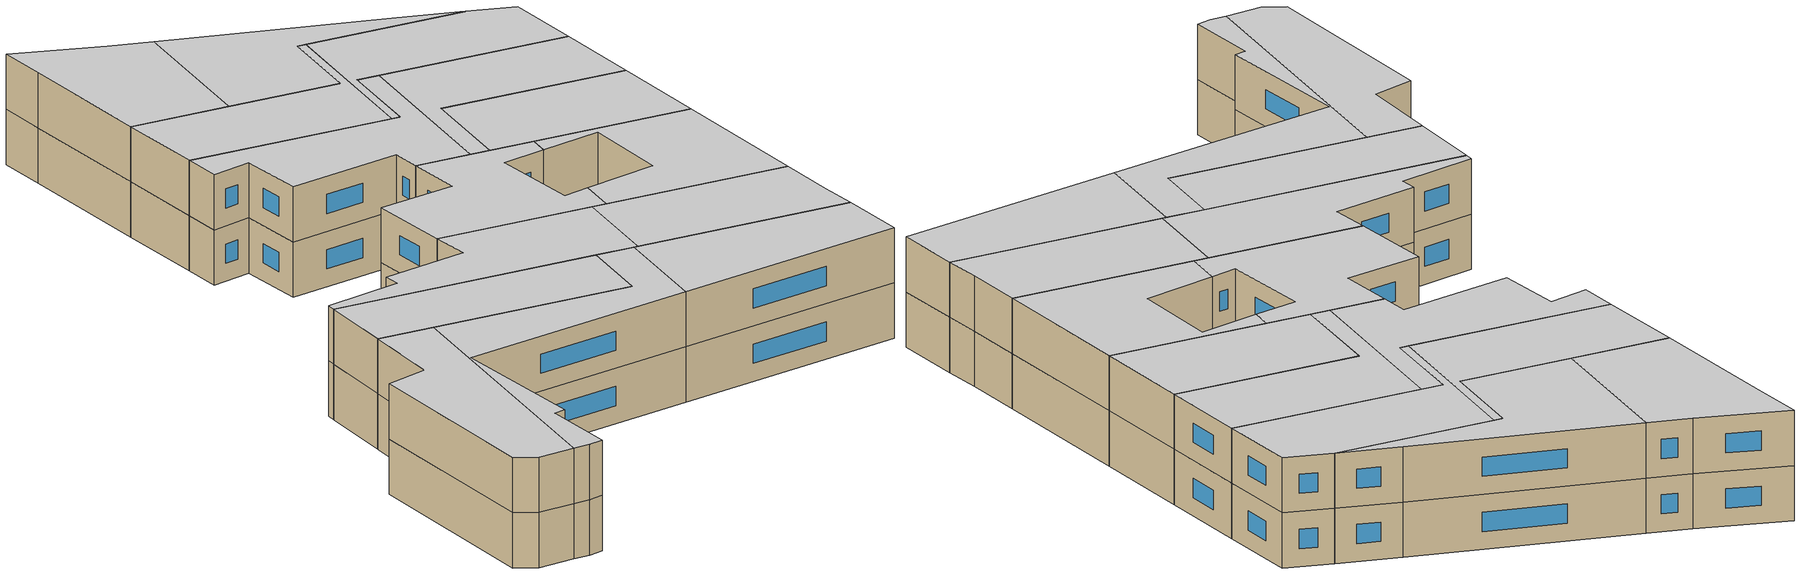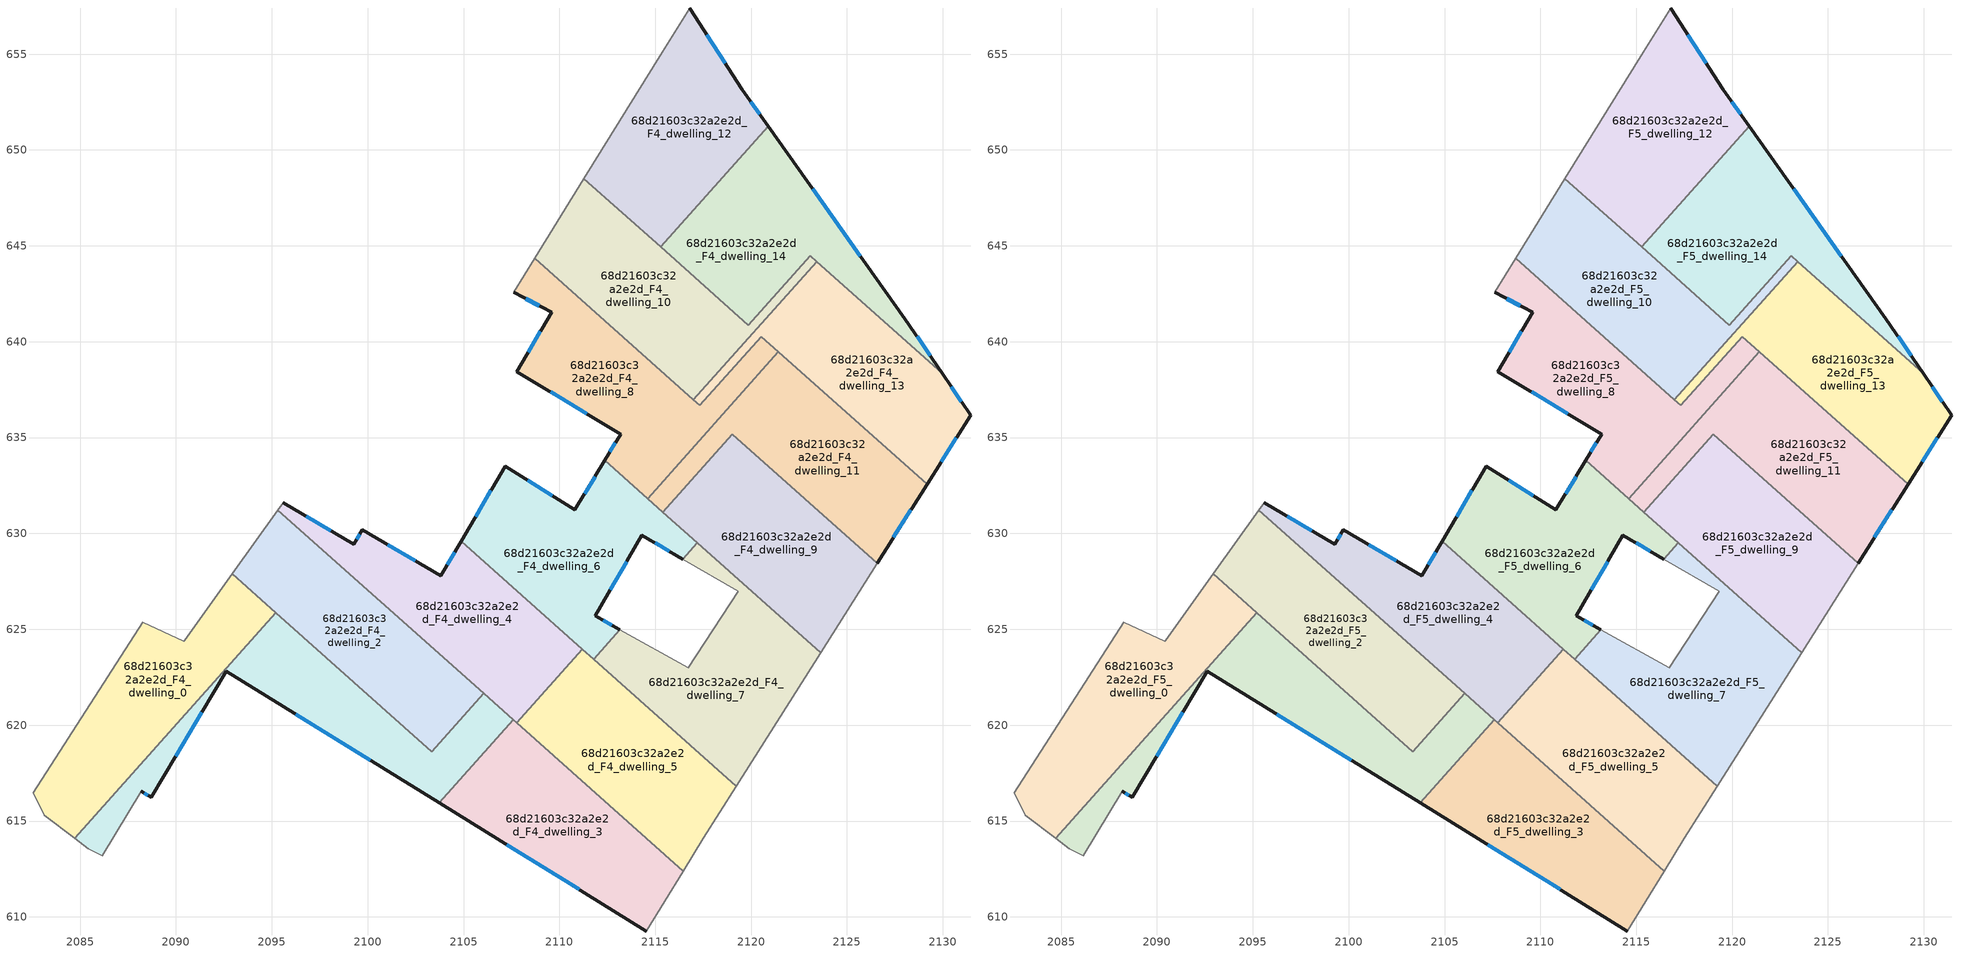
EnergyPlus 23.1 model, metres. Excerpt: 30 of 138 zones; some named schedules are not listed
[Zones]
68d21603c32a2e2d_F4_dwelling_0
 floor to 68d21603c32a2e2d_F3_dwelling_0 (EU_floor_Construction): 2095.2,625.87 2084.72,614.11 2083.14,615.31 2082.57,616.49 2088.26,625.37 2090.41,624.39 2090.45,624.44 2092.93,627.89 z12
 wall adiabatic (EU_wall_Construction): 2092.93,627.89 2090.45,624.44 2090.41,624.39 2088.26,625.37 2082.57,616.49 2083.14,615.31 2084.72,614.11 z12:15
 wall to 68d21603c32a2e2d_F4_dwelling_1 (EU_wall_Construction): 2084.72,614.11 2095.2,625.87 z12:15
 wall to 68d21603c32a2e2d_F4_dwelling_2 (EU_wall_Construction): 2095.2,625.87 2092.93,627.89 z12:15
68d21603c32a2e2d_F4_dwelling_1
 floor to 68d21603c32a2e2d_F3_dwelling_1 (EU_floor_Construction): 2106.05,621.66 2107.6,620.27 2103.74,615.94 2092.63,622.82 2088.71,616.24 2088.18,616.55 2086.15,613.18 2085.43,613.56 2084.72,614.11 2095.2,625.87 2103.34,618.62 z12
 wall outside (EU_wall_Construction): 2088.18,616.55 2088.71,616.24 2092.63,622.82 2103.74,615.94 z12:15
 wall adiabatic (EU_wall_Construction): 2084.72,614.11 2085.43,613.56 2086.15,613.18 2088.18,616.55 z12:15
 wall to 68d21603c32a2e2d_F4_dwelling_2 (EU_wall_Construction): 2106.05,621.66 2103.34,618.62 2095.2,625.87 z12:15
 wall to 68d21603c32a2e2d_F4_dwelling_4 (EU_wall_Construction): 2107.6,620.27 2106.05,621.66 z12:15
 wall to 68d21603c32a2e2d_F4_dwelling_3 (EU_wall_Construction): 2103.74,615.94 2107.6,620.27 z12:15
 window (EU_Window_Construction): 2096.25,620.58 2100.13,618.18 / 2089.99,618.38 2091.36,620.68 / 2088.36,616.45 2088.54,616.34 z12.98:14.02
68d21603c32a2e2d_F4_dwelling_10
 floor to 68d21603c32a2e2d_F3_dwelling_10 (EU_floor_Construction): 2123.08,644.48 2123.41,644.18 2116.99,636.98 2108.71,644.35 2111.28,648.51 2119.86,640.87 z12
 wall to 68d21603c32a2e2d_F4_dwelling_14 (EU_wall_Construction): 2123.41,644.18 2123.08,644.48 2119.86,640.87 2115.29,644.94 z12:15
 wall to 68d21603c32a2e2d_F4_dwelling_13 (EU_wall_Construction): 2116.99,636.98 2123.41,644.18 z12:15
 wall adiabatic (EU_wall_Construction): 2111.28,648.51 2108.71,644.35 z12:15
 wall to 68d21603c32a2e2d_F4_dwelling_8 (EU_wall_Construction): 2108.71,644.35 2116.99,636.98 z12:15
 wall to 68d21603c32a2e2d_F4_dwelling_12 (EU_wall_Construction): 2115.29,644.94 2111.28,648.51 z12:15
68d21603c32a2e2d_F4_dwelling_11
 floor to 68d21603c32a2e2d_F3_dwelling_11 (EU_floor_Construction): 2129.17,632.57 2126.57,628.45 2119.01,635.18 2115.39,631.12 2114.6,631.82 2121.43,639.48 z12
 wall outside (EU_wall_Construction): 2126.57,628.45 2129.17,632.57 z12:15
 wall to 68d21603c32a2e2d_F4_dwelling_8 (EU_wall_Construction): 2121.43,639.48 2114.6,631.82 z12:15
 wall to 68d21603c32a2e2d_F4_dwelling_9 (EU_wall_Construction): 2115.39,631.12 2119.01,635.18 2126.57,628.45 z12:15
 wall to 68d21603c32a2e2d_F4_dwelling_13 (EU_wall_Construction): 2129.17,632.57 2121.43,639.48 z12:15
 wall to 68d21603c32a2e2d_F4_dwelling_6 (EU_wall_Construction): 2114.6,631.82 2115.39,631.12 z12:15
 window (EU_Window_Construction): 2127.42,629.79 2128.33,631.23 z12.98:14.02
68d21603c32a2e2d_F4_dwelling_12
 floor to 68d21603c32a2e2d_F3_dwelling_12 (EU_floor_Construction): 2116.79,657.41 2119.54,653.13 2120.9,651.23 2115.29,644.94 2111.28,648.51 2115.36,655.11 z12
 wall outside (EU_wall_Construction): 2120.9,651.23 2119.54,653.13 2116.79,657.41 z12:15
 wall to 68d21603c32a2e2d_F4_dwelling_14 (EU_wall_Construction): 2115.29,644.94 2120.9,651.23 z12:15
 wall adiabatic (EU_wall_Construction): 2116.79,657.41 2115.36,655.11 2111.28,648.51 z12:15
 window (EU_Window_Construction): 2118.65,654.52 2117.69,656.02 / 2120.46,651.85 2119.98,652.52 z12.98:14.02
68d21603c32a2e2d_F4_dwelling_13
 floor to 68d21603c32a2e2d_F3_dwelling_13 (EU_floor_Construction): 2129.96,638.35 2131.44,636.17 2129.17,632.57 2120.54,640.27 2117.33,636.67 2116.99,636.98 2123.41,644.18 z12
 wall outside (EU_wall_Construction): 2129.17,632.57 2131.44,636.17 2129.96,638.35 z12:15
 wall to 68d21603c32a2e2d_F4_dwelling_8 (EU_wall_Construction): 2117,636.98 2117.33,636.67 2120.54,640.27 2121.42,639.48 z12:15
 wall to 68d21603c32a2e2d_F4_dwelling_14 (EU_wall_Construction): 2129.96,638.35 2123.41,644.18 z12:15
 window (EU_Window_Construction): 2130.96,636.88 2130.44,637.64 / 2129.91,633.74 2130.71,635 z12.98:14.02
68d21603c32a2e2d_F4_dwelling_14
 floor to 68d21603c32a2e2d_F3_dwelling_14 (EU_floor_Construction): 2120.9,651.23 2128.02,641.21 2129.96,638.35 2123.08,644.48 2119.86,640.87 2115.29,644.94 z12
 wall outside (EU_wall_Construction): 2129.96,638.35 2128.02,641.21 2120.9,651.23 z12:15
 window (EU_Window_Construction): 2125.7,644.47 2123.21,647.97 / 2129.33,639.28 2128.65,640.28 z12.98:14.02
68d21603c32a2e2d_F4_dwelling_2
 floor to 68d21603c32a2e2d_F3_dwelling_2 (EU_floor_Construction): 2106.05,621.66 2103.34,618.62 2092.93,627.89 2095.32,631.21 z12
 wall adiabatic (EU_wall_Construction): 2095.32,631.21 2092.93,627.89 z12:15
 wall to 68d21603c32a2e2d_F4_dwelling_4 (EU_wall_Construction): 2106.05,621.66 2095.32,631.21 z12:15
68d21603c32a2e2d_F4_dwelling_3
 floor to 68d21603c32a2e2d_F3_dwelling_3 (EU_floor_Construction): 2116.45,612.39 2114.54,609.27 2103.74,615.94 2107.6,620.27 z12
 wall outside (EU_wall_Construction): 2103.74,615.94 2114.54,609.27 z12:15
 wall adiabatic (EU_wall_Construction): 2114.54,609.27 2116.45,612.39 z12:15
 wall to 68d21603c32a2e2d_F4_dwelling_5 (EU_wall_Construction): 2116.45,612.39 2107.77,620.12 z12:15
 wall to 68d21603c32a2e2d_F4_dwelling_4 (EU_wall_Construction): 2107.77,620.12 2107.6,620.27 z12:15
 window (EU_Window_Construction): 2107.26,613.77 2111.03,611.44 z12.98:14.02
68d21603c32a2e2d_F4_dwelling_4
 floor to 68d21603c32a2e2d_F3_dwelling_4 (EU_floor_Construction): 2104.88,629.6 2111.2,623.97 2107.77,620.12 2095.32,631.21 2095.6,631.6 2099.27,629.44 2099.72,630.21 2103.81,627.79 z12
 wall outside (EU_wall_Construction): 2104.88,629.6 2103.81,627.79 2099.72,630.21 2099.27,629.44 2095.6,631.6 z12:15
 wall adiabatic (EU_wall_Construction): 2095.6,631.6 2095.32,631.21 z12:15
 wall to 68d21603c32a2e2d_F4_dwelling_5 (EU_wall_Construction): 2107.77,620.12 2111.2,623.97 z12:15
 wall to 68d21603c32a2e2d_F4_dwelling_6 (EU_wall_Construction): 2111.2,623.97 2104.88,629.6 z12:15
 window (EU_Window_Construction): 2098.08,630.14 2096.8,630.89 / 2099.58,629.96 2099.42,629.69 / 2102.48,628.57 2101.05,629.42 / 2104.53,629.01 2104.16,628.38 z12.98:14.02
68d21603c32a2e2d_F4_dwelling_5
 floor to 68d21603c32a2e2d_F3_dwelling_5 (EU_floor_Construction): 2119.22,616.82 2117.5,614.1 2116.45,612.39 2107.77,620.12 2111.2,623.97 z12
 wall adiabatic (EU_wall_Construction): 2116.45,612.39 2117.5,614.1 2119.22,616.82 z12:15
 wall to 68d21603c32a2e2d_F4_dwelling_7 (EU_wall_Construction): 2119.22,616.82 2111.78,623.45 z12:15
 wall to 68d21603c32a2e2d_F4_dwelling_6 (EU_wall_Construction): 2111.78,623.45 2111.2,623.97 z12:15
68d21603c32a2e2d_F4_dwelling_6
 floor to 68d21603c32a2e2d_F3_dwelling_6 (EU_floor_Construction): 2117.18,629.51 2116.43,628.67 2114.3,629.91 2111.87,625.7 2113.15,624.98 2111.78,623.45 2104.88,629.6 2107.18,633.52 2110.81,631.23 2112.36,633.81 z12
 wall outside (EU_wall_Construction): 2112.36,633.81 2110.81,631.23 2107.18,633.52 2104.88,629.6 / 2113.15,624.98 2111.87,625.7 2114.3,629.91 2116.43,628.67 z12:15
 wall to 68d21603c32a2e2d_F4_dwelling_7 (EU_wall_Construction): 2116.43,628.67 2117.18,629.51 / 2111.78,623.45 2113.15,624.98 z12:15
 wall to 68d21603c32a2e2d_F4_dwelling_8 (EU_wall_Construction): 2114.6,631.82 2112.36,633.81 z12:15
 wall to 68d21603c32a2e2d_F4_dwelling_9 (EU_wall_Construction): 2117.18,629.51 2115.39,631.11 z12:15
 window (EU_Window_Construction): 2109.63,631.97 2108.36,632.77 / 2111.86,632.97 2111.32,632.07 / 2114.99,629.5 2115.74,629.07 / 2112.66,627.07 2113.51,628.54 / 2112.73,625.22 2112.29,625.46 / 2106.43,632.24 2105.63,630.87 z12.98:14.02
68d21603c32a2e2d_F4_dwelling_7
 floor to 68d21603c32a2e2d_F3_dwelling_7 (EU_floor_Construction): 2119.33,626.98 2116.43,628.67 2117.18,629.51 2123.62,623.78 2119.22,616.82 2111.78,623.45 2113.15,624.98 2116.73,622.99 z12
 wall adiabatic (EU_wall_Construction): 2116.43,628.67 2119.33,626.98 2116.73,622.99 2113.15,624.98 / 2119.22,616.82 2123.62,623.78 z12:15
 wall to 68d21603c32a2e2d_F4_dwelling_9 (EU_wall_Construction): 2123.62,623.78 2117.18,629.51 z12:15
68d21603c32a2e2d_F4_dwelling_8
 floor to 68d21603c32a2e2d_F3_dwelling_8 (EU_floor_Construction): 2120.54,640.27 2121.43,639.48 2114.6,631.82 2112.36,633.81 2113.19,635.19 2107.78,638.45 2109.59,641.55 2107.61,642.58 2108.71,644.35 2117.33,636.67 z12
 wall outside (EU_wall_Construction): 2107.61,642.58 2109.59,641.55 2107.78,638.45 2113.19,635.19 2112.36,633.81 z12:15
 wall adiabatic (EU_wall_Construction): 2108.71,644.35 2107.61,642.58 z12:15
 window (EU_Window_Construction): 2109.54,637.39 2111.43,636.25 / 2109,640.54 2108.37,639.45 / 2108.26,642.24 2108.95,641.88 / 2112.92,634.74 2112.63,634.26 z12.98:14.02
68d21603c32a2e2d_F4_dwelling_9
 floor to 68d21603c32a2e2d_F3_dwelling_9 (EU_floor_Construction): 2126.57,628.45 2123.62,623.78 2115.39,631.12 2119.01,635.18 z12
 wall adiabatic (EU_wall_Construction): 2123.62,623.78 2126.57,628.45 z12:15
68d21603c32a2e2d_F5_dwelling_0
 floor to 68d21603c32a2e2d_F4_dwelling_0 (EU_floor_Construction): 2095.2,625.87 2084.72,614.11 2083.14,615.31 2082.57,616.49 2088.26,625.37 2090.41,624.39 2090.45,624.44 2092.93,627.89 z15
 wall adiabatic (EU_wall_Construction): 2092.93,627.89 2090.45,624.44 2090.41,624.39 2088.26,625.37 2082.57,616.49 2083.14,615.31 2084.72,614.11 z15:18
 wall to 68d21603c32a2e2d_F5_dwelling_1 (EU_wall_Construction): 2084.72,614.11 2095.2,625.87 z15:18
 wall to 68d21603c32a2e2d_F5_dwelling_2 (EU_wall_Construction): 2095.2,625.87 2092.93,627.89 z15:18
 ceiling to 68d21603c32a2e2d_F6_dwelling_0 (EU_floor_Construction): 2084.72,614.11 2095.2,625.87 2092.93,627.89 2090.45,624.44 2090.41,624.39 2088.26,625.37 2082.57,616.49 2083.14,615.31 z18
68d21603c32a2e2d_F5_dwelling_1
 floor to 68d21603c32a2e2d_F4_dwelling_1 (EU_floor_Construction): 2106.05,621.66 2107.6,620.27 2103.74,615.94 2092.63,622.82 2088.71,616.24 2088.18,616.55 2086.15,613.18 2085.43,613.56 2084.72,614.11 2095.2,625.87 2103.34,618.62 z15
 wall outside (EU_wall_Construction): 2088.18,616.55 2088.71,616.24 2092.63,622.82 2103.74,615.94 z15:18
 wall adiabatic (EU_wall_Construction): 2084.72,614.11 2085.43,613.56 2086.15,613.18 2088.18,616.55 z15:18
 wall to 68d21603c32a2e2d_F5_dwelling_2 (EU_wall_Construction): 2106.05,621.66 2103.34,618.62 2095.2,625.87 z15:18
 wall to 68d21603c32a2e2d_F5_dwelling_4 (EU_wall_Construction): 2107.6,620.27 2106.05,621.66 z15:18
 wall to 68d21603c32a2e2d_F5_dwelling_3 (EU_wall_Construction): 2103.74,615.94 2107.6,620.27 z15:18
 window (EU_Window_Construction): 2096.25,620.58 2100.13,618.18 / 2089.99,618.38 2091.36,620.68 / 2088.36,616.45 2088.54,616.34 z15.98:17.02
 ceiling to 68d21603c32a2e2d_F6_dwelling_1 (EU_floor_Construction): 2103.74,615.94 2107.6,620.27 2106.05,621.66 2103.34,618.62 2095.2,625.87 2084.72,614.11 2085.43,613.56 2086.15,613.18 2088.18,616.55 2088.71,616.24 2092.63,622.82 z18
68d21603c32a2e2d_F5_dwelling_10
 floor to 68d21603c32a2e2d_F4_dwelling_10 (EU_floor_Construction): 2123.08,644.48 2123.41,644.18 2116.99,636.98 2108.71,644.35 2111.28,648.51 2119.86,640.87 z15
 wall to 68d21603c32a2e2d_F5_dwelling_14 (EU_wall_Construction): 2123.41,644.18 2123.08,644.48 2119.86,640.87 2115.29,644.94 z15:18
 wall to 68d21603c32a2e2d_F5_dwelling_13 (EU_wall_Construction): 2116.99,636.98 2123.41,644.18 z15:18
 wall adiabatic (EU_wall_Construction): 2111.28,648.51 2108.71,644.35 z15:18
 wall to 68d21603c32a2e2d_F5_dwelling_8 (EU_wall_Construction): 2108.71,644.35 2116.99,636.98 z15:18
 wall to 68d21603c32a2e2d_F5_dwelling_12 (EU_wall_Construction): 2115.29,644.94 2111.28,648.51 z15:18
 ceiling to 68d21603c32a2e2d_F6_dwelling_10 (EU_floor_Construction): 2119.86,640.87 2111.28,648.51 2108.71,644.35 2116.99,636.98 2123.41,644.18 2123.08,644.48 z18
68d21603c32a2e2d_F5_dwelling_11
 floor to 68d21603c32a2e2d_F4_dwelling_11 (EU_floor_Construction): 2129.17,632.57 2126.57,628.45 2119.01,635.18 2115.39,631.12 2114.6,631.82 2121.43,639.48 z15
 wall outside (EU_wall_Construction): 2126.57,628.45 2129.17,632.57 z15:18
 wall to 68d21603c32a2e2d_F5_dwelling_8 (EU_wall_Construction): 2121.43,639.48 2114.6,631.82 z15:18
 wall to 68d21603c32a2e2d_F5_dwelling_9 (EU_wall_Construction): 2115.39,631.12 2119.01,635.18 2126.57,628.45 z15:18
 wall to 68d21603c32a2e2d_F5_dwelling_13 (EU_wall_Construction): 2129.17,632.57 2121.43,639.48 z15:18
 wall to 68d21603c32a2e2d_F5_dwelling_6 (EU_wall_Construction): 2114.6,631.82 2115.39,631.12 z15:18
 window (EU_Window_Construction): 2127.42,629.79 2128.33,631.23 z15.98:17.02
 ceiling to 68d21603c32a2e2d_F6_dwelling_11 (EU_floor_Construction): 2126.57,628.45 2129.17,632.57 2121.43,639.48 2114.6,631.82 2115.39,631.12 2119.01,635.18 z18
68d21603c32a2e2d_F5_dwelling_12
 floor to 68d21603c32a2e2d_F4_dwelling_12 (EU_floor_Construction): 2116.79,657.41 2119.54,653.13 2120.9,651.23 2115.29,644.94 2111.28,648.51 2115.36,655.11 z15
 wall outside (EU_wall_Construction): 2120.9,651.23 2119.54,653.13 2116.79,657.41 z15:18
 wall to 68d21603c32a2e2d_F5_dwelling_14 (EU_wall_Construction): 2115.29,644.94 2120.9,651.23 z15:18
 wall adiabatic (EU_wall_Construction): 2116.79,657.41 2115.36,655.11 2111.28,648.51 z15:18
 window (EU_Window_Construction): 2118.65,654.52 2117.69,656.02 / 2120.46,651.85 2119.98,652.52 z15.98:17.02
 ceiling to 68d21603c32a2e2d_F6_dwelling_12 (EU_floor_Construction): 2115.29,644.94 2120.9,651.23 2119.54,653.13 2116.79,657.41 2115.36,655.11 2111.28,648.51 z18
68d21603c32a2e2d_F5_dwelling_13
 floor to 68d21603c32a2e2d_F4_dwelling_13 (EU_floor_Construction): 2129.96,638.35 2131.44,636.17 2129.17,632.57 2120.54,640.27 2117.33,636.67 2116.99,636.98 2123.41,644.18 z15
 wall outside (EU_wall_Construction): 2129.17,632.57 2131.44,636.17 2129.96,638.35 z15:18
 wall to 68d21603c32a2e2d_F5_dwelling_8 (EU_wall_Construction): 2117,636.98 2117.33,636.67 2120.54,640.27 2121.42,639.48 z15:18
 wall to 68d21603c32a2e2d_F5_dwelling_14 (EU_wall_Construction): 2129.96,638.35 2123.41,644.18 z15:18
 window (EU_Window_Construction): 2130.96,636.88 2130.44,637.64 / 2129.91,633.74 2130.71,635 z15.98:17.02
 ceiling to 68d21603c32a2e2d_F6_dwelling_13 (EU_floor_Construction): 2129.17,632.57 2131.44,636.17 2129.96,638.35 2123.41,644.18 2116.99,636.98 2117.33,636.67 2120.54,640.27 z18
68d21603c32a2e2d_F5_dwelling_14
 floor to 68d21603c32a2e2d_F4_dwelling_14 (EU_floor_Construction): 2120.9,651.23 2128.02,641.21 2129.96,638.35 2123.08,644.48 2119.86,640.87 2115.29,644.94 z15
 wall outside (EU_wall_Construction): 2129.96,638.35 2128.02,641.21 2120.9,651.23 z15:18
 window (EU_Window_Construction): 2125.7,644.47 2123.21,647.97 / 2129.33,639.28 2128.65,640.28 z15.98:17.02
 ceiling to 68d21603c32a2e2d_F6_dwelling_14 (EU_floor_Construction): 2129.96,638.35 2128.02,641.21 2120.9,651.23 2115.29,644.94 2119.86,640.87 2123.08,644.48 z18
68d21603c32a2e2d_F5_dwelling_2
 floor to 68d21603c32a2e2d_F4_dwelling_2 (EU_floor_Construction): 2106.05,621.66 2103.34,618.62 2092.93,627.89 2095.32,631.21 z15
 wall adiabatic (EU_wall_Construction): 2095.32,631.21 2092.93,627.89 z15:18
 wall to 68d21603c32a2e2d_F5_dwelling_4 (EU_wall_Construction): 2106.05,621.66 2095.32,631.21 z15:18
 ceiling to 68d21603c32a2e2d_F6_dwelling_2 (EU_floor_Construction): 2103.34,618.62 2106.05,621.66 2095.32,631.21 2092.93,627.89 z18
68d21603c32a2e2d_F5_dwelling_3
 floor to 68d21603c32a2e2d_F4_dwelling_3 (EU_floor_Construction): 2116.45,612.39 2114.54,609.27 2103.74,615.94 2107.6,620.27 z15
 wall outside (EU_wall_Construction): 2103.74,615.94 2114.54,609.27 z15:18
 wall adiabatic (EU_wall_Construction): 2114.54,609.27 2116.45,612.39 z15:18
 wall to 68d21603c32a2e2d_F5_dwelling_5 (EU_wall_Construction): 2116.45,612.39 2107.77,620.12 z15:18
 wall to 68d21603c32a2e2d_F5_dwelling_4 (EU_wall_Construction): 2107.77,620.12 2107.6,620.27 z15:18
 window (EU_Window_Construction): 2107.26,613.77 2111.03,611.44 z15.98:17.02
 ceiling to 68d21603c32a2e2d_F6_dwelling_3 (EU_floor_Construction): 2114.54,609.27 2116.45,612.39 2107.6,620.27 2103.74,615.94 z18
68d21603c32a2e2d_F5_dwelling_4
 floor to 68d21603c32a2e2d_F4_dwelling_4 (EU_floor_Construction): 2104.88,629.6 2111.2,623.97 2107.77,620.12 2095.32,631.21 2095.6,631.6 2099.27,629.44 2099.72,630.21 2103.81,627.79 z15
 wall outside (EU_wall_Construction): 2104.88,629.6 2103.81,627.79 2099.72,630.21 2099.27,629.44 2095.6,631.6 z15:18
 wall adiabatic (EU_wall_Construction): 2095.6,631.6 2095.32,631.21 z15:18
 wall to 68d21603c32a2e2d_F5_dwelling_5 (EU_wall_Construction): 2107.77,620.12 2111.2,623.97 z15:18
 wall to 68d21603c32a2e2d_F5_dwelling_6 (EU_wall_Construction): 2111.2,623.97 2104.88,629.6 z15:18
 window (EU_Window_Construction): 2098.08,630.14 2096.8,630.89 / 2099.58,629.96 2099.42,629.69 / 2102.48,628.57 2101.05,629.42 / 2104.53,629.01 2104.16,628.38 z15.98:17.02
 ceiling to 68d21603c32a2e2d_F6_dwelling_4 (EU_floor_Construction): 2107.77,620.12 2111.2,623.97 2104.88,629.6 2103.81,627.79 2099.72,630.21 2099.27,629.44 2095.6,631.6 2095.32,631.21 z18
68d21603c32a2e2d_F5_dwelling_5
 floor to 68d21603c32a2e2d_F4_dwelling_5 (EU_floor_Construction): 2119.22,616.82 2117.5,614.1 2116.45,612.39 2107.77,620.12 2111.2,623.97 z15
 wall adiabatic (EU_wall_Construction): 2116.45,612.39 2117.5,614.1 2119.22,616.82 z15:18
 wall to 68d21603c32a2e2d_F5_dwelling_7 (EU_wall_Construction): 2119.22,616.82 2111.78,623.45 z15:18
 wall to 68d21603c32a2e2d_F5_dwelling_6 (EU_wall_Construction): 2111.78,623.45 2111.2,623.97 z15:18
 ceiling to 68d21603c32a2e2d_F6_dwelling_5 (EU_floor_Construction): 2117.5,614.1 2119.22,616.82 2111.2,623.97 2107.77,620.12 2116.45,612.39 z18
68d21603c32a2e2d_F5_dwelling_6
 floor to 68d21603c32a2e2d_F4_dwelling_6 (EU_floor_Construction): 2117.18,629.51 2116.43,628.67 2114.3,629.91 2111.87,625.7 2113.15,624.98 2111.78,623.45 2104.88,629.6 2107.18,633.52 2110.81,631.23 2112.36,633.81 z15
 wall outside (EU_wall_Construction): 2112.36,633.81 2110.81,631.23 2107.18,633.52 2104.88,629.6 / 2113.15,624.98 2111.87,625.7 2114.3,629.91 2116.43,628.67 z15:18
 wall to 68d21603c32a2e2d_F5_dwelling_7 (EU_wall_Construction): 2116.43,628.67 2117.18,629.51 / 2111.78,623.45 2113.15,624.98 z15:18
 wall to 68d21603c32a2e2d_F5_dwelling_8 (EU_wall_Construction): 2114.6,631.82 2112.36,633.81 z15:18
 wall to 68d21603c32a2e2d_F5_dwelling_9 (EU_wall_Construction): 2117.18,629.51 2115.39,631.11 z15:18
 window (EU_Window_Construction): 2109.63,631.97 2108.36,632.77 / 2111.86,632.97 2111.32,632.07 / 2114.99,629.5 2115.74,629.07 / 2112.66,627.07 2113.51,628.54 / 2112.73,625.22 2112.29,625.46 / 2106.43,632.24 2105.63,630.87 z15.98:17.02
 ceiling to 68d21603c32a2e2d_F6_dwelling_6 (EU_floor_Construction): 2113.15,624.98 2111.87,625.7 2114.3,629.91 2116.43,628.67 2117.18,629.51 2112.36,633.81 2110.81,631.23 2107.18,633.52 2104.88,629.6 2111.78,623.45 z18
68d21603c32a2e2d_F5_dwelling_7
 floor to 68d21603c32a2e2d_F4_dwelling_7 (EU_floor_Construction): 2119.33,626.98 2116.43,628.67 2117.18,629.51 2123.62,623.78 2119.22,616.82 2111.78,623.45 2113.15,624.98 2116.73,622.99 z15
 wall adiabatic (EU_wall_Construction): 2116.43,628.67 2119.33,626.98 2116.73,622.99 2113.15,624.98 / 2119.22,616.82 2123.62,623.78 z15:18
 wall to 68d21603c32a2e2d_F5_dwelling_9 (EU_wall_Construction): 2123.62,623.78 2117.18,629.51 z15:18
 ceiling to 68d21603c32a2e2d_F6_dwelling_7 (EU_floor_Construction): 2119.22,616.82 2123.62,623.78 2117.18,629.51 2116.43,628.67 2119.33,626.98 2116.73,622.99 2113.15,624.98 2111.78,623.45 z18
68d21603c32a2e2d_F5_dwelling_8
 floor to 68d21603c32a2e2d_F4_dwelling_8 (EU_floor_Construction): 2120.54,640.27 2121.43,639.48 2114.6,631.82 2112.36,633.81 2113.19,635.19 2107.78,638.45 2109.59,641.55 2107.61,642.58 2108.71,644.35 2117.33,636.67 z15
 wall outside (EU_wall_Construction): 2107.61,642.58 2109.59,641.55 2107.78,638.45 2113.19,635.19 2112.36,633.81 z15:18
 wall adiabatic (EU_wall_Construction): 2108.71,644.35 2107.61,642.58 z15:18
 window (EU_Window_Construction): 2109.54,637.39 2111.43,636.25 / 2109,640.54 2108.37,639.45 / 2108.26,642.24 2108.95,641.88 / 2112.92,634.74 2112.63,634.26 z15.98:17.02
 ceiling to 68d21603c32a2e2d_F6_dwelling_8 (EU_floor_Construction): 2117.33,636.67 2108.71,644.35 2107.61,642.58 2109.59,641.55 2107.78,638.45 2113.19,635.19 2112.36,633.81 2114.6,631.82 2121.43,639.48 2120.54,640.27 z18
68d21603c32a2e2d_F5_dwelling_9
 floor to 68d21603c32a2e2d_F4_dwelling_9 (EU_floor_Construction): 2126.57,628.45 2123.62,623.78 2115.39,631.12 2119.01,635.18 z15
 wall adiabatic (EU_wall_Construction): 2123.62,623.78 2126.57,628.45 z15:18
 ceiling to 68d21603c32a2e2d_F6_dwelling_9 (EU_floor_Construction): 2123.62,623.78 2126.57,628.45 2119.01,635.18 2115.39,631.12 z18
[Building]
EU S2 Campaign: North Axis=0; Terrain=City; Solar Distribution=FullExterior
[Site:Location]
Bologna: Latitude=44.5; Longitude=11.25; Time Zone=1; Elevation=37
[SizingPeriod:WeatherFileDays]
AnnualSizingPeriod: Begin Month=1; Begin Day of Month=1; End Month=12; End Day of Month=31; Day of Week for Start Day=Monday; Use Weather File Daylight Saving Period=No; Use Weather File Rain and Snow Indicators=No
[MATERIAL]
EU_InternalMass_Material: Roughness=MediumRough; Thickness=0.1; Conductivity=1; Density=1800; Specific Heat=900; Thermal Absorptance=0.9; Solar Absorptance=0.7; Visible Absorptance=0.7
[MATERIAL:NOMASS] Roughness=MediumRough; Thermal Absorptance=0.9; Solar Absorptance=0.7; Visible Absorptance=0.7
Name | Thermal Resistance
EU_wall_NoMass | 0.905828
EU_floor_NoMass | 0.67114
[WINDOWMATERIAL:SIMPLEGLAZINGSYSTEM]
EU_Window_SimpleGlazing: UFactor=4.52486; Solar Heat Gain Coefficient=0.85; Visible Transmittance=0.85
[CONSTRUCTION]
EU_wall_Construction: EU_wall_NoMass
EU_floor_Construction: EU_floor_NoMass
EU_Window_Construction: EU_Window_SimpleGlazing
EU_InternalMass_Construction: EU_InternalMass_Material
[ZONE] Type=1; Multiplier=1; Ceiling Height=autocalculate; Floor Area=autocalculate; Part of Total Floor Area=Yes
Name | Volume
68d21603c32a2e2d_F4_dwelling_0; 68d21603c32a2e2d_F5_dwelling_0 | 172.838
68d21603c32a2e2d_F4_dwelling_1; 68d21603c32a2e2d_F5_dwelling_1 | 172.783
68d21603c32a2e2d_F4_dwelling_10; 68d21603c32a2e2d_F5_dwelling_10 | 172.806
68d21603c32a2e2d_F4_dwelling_11; 68d21603c32a2e2d_F5_dwelling_11; 68d21603c32a2e2d_F4_dwelling_5; 68d21603c32a2e2d_F5_dwelling_5; 68d21603c32a2e2d_F4_dwelling_8; 68d21603c32a2e2d_F5_dwelling_8 | 172.813
68d21603c32a2e2d_F4_dwelling_12; 68d21603c32a2e2d_F5_dwelling_12; 68d21603c32a2e2d_F4_dwelling_4; 68d21603c32a2e2d_F5_dwelling_4 | 172.819
68d21603c32a2e2d_F4_dwelling_13; 68d21603c32a2e2d_F5_dwelling_13 | 172.802
68d21603c32a2e2d_F4_dwelling_14; 68d21603c32a2e2d_F5_dwelling_14 | 172.797
68d21603c32a2e2d_F4_dwelling_2; 68d21603c32a2e2d_F5_dwelling_2 | 172.78
68d21603c32a2e2d_F4_dwelling_3; 68d21603c32a2e2d_F5_dwelling_3 | 172.805
68d21603c32a2e2d_F4_dwelling_6; 68d21603c32a2e2d_F5_dwelling_6 | 172.79
68d21603c32a2e2d_F4_dwelling_7; 68d21603c32a2e2d_F5_dwelling_7 | 172.781
68d21603c32a2e2d_F4_dwelling_9; 68d21603c32a2e2d_F5_dwelling_9 | 172.817
[INTERNALMASS] Construction=EU_InternalMass_Construction
Name | Zone or ZoneList | Surface Area
68d21603c32a2e2d_F4_dwelling_0_EU_InternalMass | 68d21603c32a2e2d_F4_dwelling_0 | 57.6126
68d21603c32a2e2d_F4_dwelling_1_EU_InternalMass | 68d21603c32a2e2d_F4_dwelling_1 | 57.5952
68d21603c32a2e2d_F4_dwelling_2_EU_InternalMass | 68d21603c32a2e2d_F4_dwelling_2 | 57.5935
68d21603c32a2e2d_F4_dwelling_3_EU_InternalMass | 68d21603c32a2e2d_F4_dwelling_3 | 57.5983
68d21603c32a2e2d_F4_dwelling_4_EU_InternalMass | 68d21603c32a2e2d_F4_dwelling_4 | 57.6072
68d21603c32a2e2d_F4_dwelling_5_EU_InternalMass | 68d21603c32a2e2d_F4_dwelling_5 | 57.604
68d21603c32a2e2d_F4_dwelling_6_EU_InternalMass | 68d21603c32a2e2d_F4_dwelling_6 | 57.5969
68d21603c32a2e2d_F4_dwelling_7_EU_InternalMass | 68d21603c32a2e2d_F4_dwelling_7 | 57.5938
68d21603c32a2e2d_F4_dwelling_8_EU_InternalMass | 68d21603c32a2e2d_F4_dwelling_8 | 57.6031
68d21603c32a2e2d_F4_dwelling_9_EU_InternalMass | 68d21603c32a2e2d_F4_dwelling_9 | 57.6045
68d21603c32a2e2d_F4_dwelling_10_EU_InternalMass | 68d21603c32a2e2d_F4_dwelling_10 | 57.601
68d21603c32a2e2d_F4_dwelling_11_EU_InternalMass | 68d21603c32a2e2d_F4_dwelling_11 | 57.605
68d21603c32a2e2d_F4_dwelling_12_EU_InternalMass | 68d21603c32a2e2d_F4_dwelling_12 | 57.6034
68d21603c32a2e2d_F4_dwelling_13_EU_InternalMass | 68d21603c32a2e2d_F4_dwelling_13 | 57.6016
68d21603c32a2e2d_F4_dwelling_14_EU_InternalMass | 68d21603c32a2e2d_F4_dwelling_14 | 57.5988
68d21603c32a2e2d_F5_dwelling_0_EU_InternalMass | 68d21603c32a2e2d_F5_dwelling_0 | 57.6126
68d21603c32a2e2d_F5_dwelling_1_EU_InternalMass | 68d21603c32a2e2d_F5_dwelling_1 | 57.5952
68d21603c32a2e2d_F5_dwelling_2_EU_InternalMass | 68d21603c32a2e2d_F5_dwelling_2 | 57.5935
68d21603c32a2e2d_F5_dwelling_3_EU_InternalMass | 68d21603c32a2e2d_F5_dwelling_3 | 57.5983
68d21603c32a2e2d_F5_dwelling_4_EU_InternalMass | 68d21603c32a2e2d_F5_dwelling_4 | 57.6072
68d21603c32a2e2d_F5_dwelling_5_EU_InternalMass | 68d21603c32a2e2d_F5_dwelling_5 | 57.604
68d21603c32a2e2d_F5_dwelling_6_EU_InternalMass | 68d21603c32a2e2d_F5_dwelling_6 | 57.5969
68d21603c32a2e2d_F5_dwelling_7_EU_InternalMass | 68d21603c32a2e2d_F5_dwelling_7 | 57.5938
68d21603c32a2e2d_F5_dwelling_8_EU_InternalMass | 68d21603c32a2e2d_F5_dwelling_8 | 57.6031
68d21603c32a2e2d_F5_dwelling_9_EU_InternalMass | 68d21603c32a2e2d_F5_dwelling_9 | 57.6045
68d21603c32a2e2d_F5_dwelling_10_EU_InternalMass | 68d21603c32a2e2d_F5_dwelling_10 | 57.601
68d21603c32a2e2d_F5_dwelling_11_EU_InternalMass | 68d21603c32a2e2d_F5_dwelling_11 | 57.605
68d21603c32a2e2d_F5_dwelling_12_EU_InternalMass | 68d21603c32a2e2d_F5_dwelling_12 | 57.6034
68d21603c32a2e2d_F5_dwelling_13_EU_InternalMass | 68d21603c32a2e2d_F5_dwelling_13 | 57.6016
68d21603c32a2e2d_F5_dwelling_14_EU_InternalMass | 68d21603c32a2e2d_F5_dwelling_14 | 57.5988
[OTHEREQUIPMENT] Fuel Type=Electricity; Design Level Calculation Method=Watts/Area; Power per Zone Floor Area=1; Fraction Latent=0; Fraction Radiant=0; Fraction Lost=0; Carbon Dioxide Generation Rate=0; EndUse Subcategory=EU_Step8_InternalGains
Name | Zone or ZoneList or Space or SpaceList | Schedule
EU_Step8_InternalGain_68d21603c32a2e2d_F4_dwelling_0_f000 | 68d21603c32a2e2d_F4_dwelling_0 | EU_Step8_GainSchedule_68d21603c32a2e2d_F4_dwelling_0_f000
EU_Step8_InternalGain_68d21603c32a2e2d_F4_dwelling_1_f000 | 68d21603c32a2e2d_F4_dwelling_1 | EU_Step8_GainSchedule_68d21603c32a2e2d_F4_dwelling_1_f000
EU_Step8_InternalGain_68d21603c32a2e2d_F4_dwelling_2_f000 | 68d21603c32a2e2d_F4_dwelling_2 | EU_Step8_GainSchedule_68d21603c32a2e2d_F4_dwelling_2_f000
EU_Step8_InternalGain_68d21603c32a2e2d_F4_dwelling_3_f000 | 68d21603c32a2e2d_F4_dwelling_3 | EU_Step8_GainSchedule_68d21603c32a2e2d_F4_dwelling_3_f000
EU_Step8_InternalGain_68d21603c32a2e2d_F4_dwelling_4_f000 | 68d21603c32a2e2d_F4_dwelling_4 | EU_Step8_GainSchedule_68d21603c32a2e2d_F4_dwelling_4_f000
EU_Step8_InternalGain_68d21603c32a2e2d_F4_dwelling_5_f000 | 68d21603c32a2e2d_F4_dwelling_5 | EU_Step8_GainSchedule_68d21603c32a2e2d_F4_dwelling_5_f000
EU_Step8_InternalGain_68d21603c32a2e2d_F4_dwelling_6_f000 | 68d21603c32a2e2d_F4_dwelling_6 | EU_Step8_GainSchedule_68d21603c32a2e2d_F4_dwelling_6_f000
EU_Step8_InternalGain_68d21603c32a2e2d_F4_dwelling_7_f000 | 68d21603c32a2e2d_F4_dwelling_7 | EU_Step8_GainSchedule_68d21603c32a2e2d_F4_dwelling_7_f000
EU_Step8_InternalGain_68d21603c32a2e2d_F4_dwelling_8_f000 | 68d21603c32a2e2d_F4_dwelling_8 | EU_Step8_GainSchedule_68d21603c32a2e2d_F4_dwelling_8_f000
EU_Step8_InternalGain_68d21603c32a2e2d_F4_dwelling_9_f000 | 68d21603c32a2e2d_F4_dwelling_9 | EU_Step8_GainSchedule_68d21603c32a2e2d_F4_dwelling_9_f000
EU_Step8_InternalGain_68d21603c32a2e2d_F4_dwelling_10_f000 | 68d21603c32a2e2d_F4_dwelling_10 | EU_Step8_GainSchedule_68d21603c32a2e2d_F4_dwelling_10_f000
EU_Step8_InternalGain_68d21603c32a2e2d_F4_dwelling_11_f000 | 68d21603c32a2e2d_F4_dwelling_11 | EU_Step8_GainSchedule_68d21603c32a2e2d_F4_dwelling_11_f000
EU_Step8_InternalGain_68d21603c32a2e2d_F4_dwelling_12_f000 | 68d21603c32a2e2d_F4_dwelling_12 | EU_Step8_GainSchedule_68d21603c32a2e2d_F4_dwelling_12_f000
EU_Step8_InternalGain_68d21603c32a2e2d_F4_dwelling_13_f000 | 68d21603c32a2e2d_F4_dwelling_13 | EU_Step8_GainSchedule_68d21603c32a2e2d_F4_dwelling_13_f000
EU_Step8_InternalGain_68d21603c32a2e2d_F4_dwelling_14_f000 | 68d21603c32a2e2d_F4_dwelling_14 | EU_Step8_GainSchedule_68d21603c32a2e2d_F4_dwelling_14_f000
EU_Step8_InternalGain_68d21603c32a2e2d_F5_dwelling_0_f000 | 68d21603c32a2e2d_F5_dwelling_0 | EU_Step8_GainSchedule_68d21603c32a2e2d_F5_dwelling_0_f000
EU_Step8_InternalGain_68d21603c32a2e2d_F5_dwelling_1_f000 | 68d21603c32a2e2d_F5_dwelling_1 | EU_Step8_GainSchedule_68d21603c32a2e2d_F5_dwelling_1_f000
EU_Step8_InternalGain_68d21603c32a2e2d_F5_dwelling_2_f000 | 68d21603c32a2e2d_F5_dwelling_2 | EU_Step8_GainSchedule_68d21603c32a2e2d_F5_dwelling_2_f000
EU_Step8_InternalGain_68d21603c32a2e2d_F5_dwelling_3_f000 | 68d21603c32a2e2d_F5_dwelling_3 | EU_Step8_GainSchedule_68d21603c32a2e2d_F5_dwelling_3_f000
EU_Step8_InternalGain_68d21603c32a2e2d_F5_dwelling_4_f000 | 68d21603c32a2e2d_F5_dwelling_4 | EU_Step8_GainSchedule_68d21603c32a2e2d_F5_dwelling_4_f000
EU_Step8_InternalGain_68d21603c32a2e2d_F5_dwelling_5_f000 | 68d21603c32a2e2d_F5_dwelling_5 | EU_Step8_GainSchedule_68d21603c32a2e2d_F5_dwelling_5_f000
EU_Step8_InternalGain_68d21603c32a2e2d_F5_dwelling_6_f000 | 68d21603c32a2e2d_F5_dwelling_6 | EU_Step8_GainSchedule_68d21603c32a2e2d_F5_dwelling_6_f000
EU_Step8_InternalGain_68d21603c32a2e2d_F5_dwelling_7_f000 | 68d21603c32a2e2d_F5_dwelling_7 | EU_Step8_GainSchedule_68d21603c32a2e2d_F5_dwelling_7_f000
EU_Step8_InternalGain_68d21603c32a2e2d_F5_dwelling_8_f000 | 68d21603c32a2e2d_F5_dwelling_8 | EU_Step8_GainSchedule_68d21603c32a2e2d_F5_dwelling_8_f000
EU_Step8_InternalGain_68d21603c32a2e2d_F5_dwelling_9_f000 | 68d21603c32a2e2d_F5_dwelling_9 | EU_Step8_GainSchedule_68d21603c32a2e2d_F5_dwelling_9_f000
EU_Step8_InternalGain_68d21603c32a2e2d_F5_dwelling_10_f000 | 68d21603c32a2e2d_F5_dwelling_10 | EU_Step8_GainSchedule_68d21603c32a2e2d_F5_dwelling_10_f000
EU_Step8_InternalGain_68d21603c32a2e2d_F5_dwelling_11_f000 | 68d21603c32a2e2d_F5_dwelling_11 | EU_Step8_GainSchedule_68d21603c32a2e2d_F5_dwelling_11_f000
EU_Step8_InternalGain_68d21603c32a2e2d_F5_dwelling_12_f000 | 68d21603c32a2e2d_F5_dwelling_12 | EU_Step8_GainSchedule_68d21603c32a2e2d_F5_dwelling_12_f000
EU_Step8_InternalGain_68d21603c32a2e2d_F5_dwelling_13_f000 | 68d21603c32a2e2d_F5_dwelling_13 | EU_Step8_GainSchedule_68d21603c32a2e2d_F5_dwelling_13_f000
EU_Step8_InternalGain_68d21603c32a2e2d_F5_dwelling_14_f000 | 68d21603c32a2e2d_F5_dwelling_14 | EU_Step8_GainSchedule_68d21603c32a2e2d_F5_dwelling_14_f000
[ZONEVENTILATION:DESIGNFLOWRATE] Schedule=EU_AlwaysOn; Design Flow Rate Calculation Method=AirChanges/Hour; Air Changes per Hour=0.73129; Ventilation Type=Natural; Fan Pressure Rise=0; Fan Total Efficiency=1; Constant Term Coefficient=1; Temperature Term Coefficient=0; Velocity Term Coefficient=0; Velocity Squared Term Coefficient=0; Minimum Indoor Temperature=-100; Maximum Indoor Temperature=100; Delta Temperature=-100; Minimum Outdoor Temperature=-100; Maximum Outdoor Temperature=100; Maximum Wind Speed=40
Name | Zone or ZoneList or Space or SpaceList
EU_ConstantAir_68d21603c32a2e2d_F4_dwelling_0 | 68d21603c32a2e2d_F4_dwelling_0
EU_ConstantAir_68d21603c32a2e2d_F4_dwelling_1 | 68d21603c32a2e2d_F4_dwelling_1
EU_ConstantAir_68d21603c32a2e2d_F4_dwelling_2 | 68d21603c32a2e2d_F4_dwelling_2
EU_ConstantAir_68d21603c32a2e2d_F4_dwelling_3 | 68d21603c32a2e2d_F4_dwelling_3
EU_ConstantAir_68d21603c32a2e2d_F4_dwelling_4 | 68d21603c32a2e2d_F4_dwelling_4
EU_ConstantAir_68d21603c32a2e2d_F4_dwelling_5 | 68d21603c32a2e2d_F4_dwelling_5
EU_ConstantAir_68d21603c32a2e2d_F4_dwelling_6 | 68d21603c32a2e2d_F4_dwelling_6
EU_ConstantAir_68d21603c32a2e2d_F4_dwelling_7 | 68d21603c32a2e2d_F4_dwelling_7
EU_ConstantAir_68d21603c32a2e2d_F4_dwelling_8 | 68d21603c32a2e2d_F4_dwelling_8
EU_ConstantAir_68d21603c32a2e2d_F4_dwelling_9 | 68d21603c32a2e2d_F4_dwelling_9
EU_ConstantAir_68d21603c32a2e2d_F4_dwelling_10 | 68d21603c32a2e2d_F4_dwelling_10
EU_ConstantAir_68d21603c32a2e2d_F4_dwelling_11 | 68d21603c32a2e2d_F4_dwelling_11
EU_ConstantAir_68d21603c32a2e2d_F4_dwelling_12 | 68d21603c32a2e2d_F4_dwelling_12
EU_ConstantAir_68d21603c32a2e2d_F4_dwelling_13 | 68d21603c32a2e2d_F4_dwelling_13
EU_ConstantAir_68d21603c32a2e2d_F4_dwelling_14 | 68d21603c32a2e2d_F4_dwelling_14
EU_ConstantAir_68d21603c32a2e2d_F5_dwelling_0 | 68d21603c32a2e2d_F5_dwelling_0
EU_ConstantAir_68d21603c32a2e2d_F5_dwelling_1 | 68d21603c32a2e2d_F5_dwelling_1
EU_ConstantAir_68d21603c32a2e2d_F5_dwelling_2 | 68d21603c32a2e2d_F5_dwelling_2
EU_ConstantAir_68d21603c32a2e2d_F5_dwelling_3 | 68d21603c32a2e2d_F5_dwelling_3
EU_ConstantAir_68d21603c32a2e2d_F5_dwelling_4 | 68d21603c32a2e2d_F5_dwelling_4
EU_ConstantAir_68d21603c32a2e2d_F5_dwelling_5 | 68d21603c32a2e2d_F5_dwelling_5
EU_ConstantAir_68d21603c32a2e2d_F5_dwelling_6 | 68d21603c32a2e2d_F5_dwelling_6
EU_ConstantAir_68d21603c32a2e2d_F5_dwelling_7 | 68d21603c32a2e2d_F5_dwelling_7
EU_ConstantAir_68d21603c32a2e2d_F5_dwelling_8 | 68d21603c32a2e2d_F5_dwelling_8
EU_ConstantAir_68d21603c32a2e2d_F5_dwelling_9 | 68d21603c32a2e2d_F5_dwelling_9
EU_ConstantAir_68d21603c32a2e2d_F5_dwelling_10 | 68d21603c32a2e2d_F5_dwelling_10
EU_ConstantAir_68d21603c32a2e2d_F5_dwelling_11 | 68d21603c32a2e2d_F5_dwelling_11
EU_ConstantAir_68d21603c32a2e2d_F5_dwelling_12 | 68d21603c32a2e2d_F5_dwelling_12
EU_ConstantAir_68d21603c32a2e2d_F5_dwelling_13 | 68d21603c32a2e2d_F5_dwelling_13
EU_ConstantAir_68d21603c32a2e2d_F5_dwelling_14 | 68d21603c32a2e2d_F5_dwelling_14
[HVACTEMPLATE:ZONE:IDEALLOADSAIRSYSTEM] System Availability Schedule=EU_AlwaysOn; Maximum Heating Supply Air Temperature=50; Minimum Cooling Supply Air Temperature=13; Maximum Heating Supply Air Humidity Ratio=0.0156; Minimum Cooling Supply Air Humidity Ratio=0.0077; Heating Limit=NoLimit; Cooling Limit=NoLimit; Heating Availability Schedule=EU_AlwaysOn; Cooling Availability Schedule=EU_CoolingOff; Dehumidification Control Type=ConstantSensibleHeatRatio; Cooling Sensible Heat Ratio=0.7; Dehumidification Setpoint=60; Humidification Control Type=None; Humidification Setpoint=30; Outdoor Air Method=None; Outdoor Air Flow Rate per Person=0.00944; Outdoor Air Flow Rate per Zone Floor Area=0; Outdoor Air Flow Rate per Zone=0; Demand Controlled Ventilation Type=None; Outdoor Air Economizer Type=NoEconomizer; Heat Recovery Type=None; Sensible Heat Recovery Effectiveness=0.7; Latent Heat Recovery Effectiveness=0.65
Name | Template Thermostat
68d21603c32a2e2d_F4_dwelling_0 | EU_HeatOnly_68d21603c32a2e2d_F4_dwelling_0
68d21603c32a2e2d_F4_dwelling_1 | EU_HeatOnly_68d21603c32a2e2d_F4_dwelling_1
68d21603c32a2e2d_F4_dwelling_2 | EU_HeatOnly_68d21603c32a2e2d_F4_dwelling_2
68d21603c32a2e2d_F4_dwelling_3 | EU_HeatOnly_68d21603c32a2e2d_F4_dwelling_3
68d21603c32a2e2d_F4_dwelling_4 | EU_HeatOnly_68d21603c32a2e2d_F4_dwelling_4
68d21603c32a2e2d_F4_dwelling_5 | EU_HeatOnly_68d21603c32a2e2d_F4_dwelling_5
68d21603c32a2e2d_F4_dwelling_6 | EU_HeatOnly_68d21603c32a2e2d_F4_dwelling_6
68d21603c32a2e2d_F4_dwelling_7 | EU_HeatOnly_68d21603c32a2e2d_F4_dwelling_7
68d21603c32a2e2d_F4_dwelling_8 | EU_HeatOnly_68d21603c32a2e2d_F4_dwelling_8
68d21603c32a2e2d_F4_dwelling_9 | EU_HeatOnly_68d21603c32a2e2d_F4_dwelling_9
68d21603c32a2e2d_F4_dwelling_10 | EU_HeatOnly_68d21603c32a2e2d_F4_dwelling_10
68d21603c32a2e2d_F4_dwelling_11 | EU_HeatOnly_68d21603c32a2e2d_F4_dwelling_11
68d21603c32a2e2d_F4_dwelling_12 | EU_HeatOnly_68d21603c32a2e2d_F4_dwelling_12
68d21603c32a2e2d_F4_dwelling_13 | EU_HeatOnly_68d21603c32a2e2d_F4_dwelling_13
68d21603c32a2e2d_F4_dwelling_14 | EU_HeatOnly_68d21603c32a2e2d_F4_dwelling_14
68d21603c32a2e2d_F5_dwelling_0 | EU_HeatOnly_68d21603c32a2e2d_F5_dwelling_0
68d21603c32a2e2d_F5_dwelling_1 | EU_HeatOnly_68d21603c32a2e2d_F5_dwelling_1
68d21603c32a2e2d_F5_dwelling_2 | EU_HeatOnly_68d21603c32a2e2d_F5_dwelling_2
68d21603c32a2e2d_F5_dwelling_3 | EU_HeatOnly_68d21603c32a2e2d_F5_dwelling_3
68d21603c32a2e2d_F5_dwelling_4 | EU_HeatOnly_68d21603c32a2e2d_F5_dwelling_4
68d21603c32a2e2d_F5_dwelling_5 | EU_HeatOnly_68d21603c32a2e2d_F5_dwelling_5
68d21603c32a2e2d_F5_dwelling_6 | EU_HeatOnly_68d21603c32a2e2d_F5_dwelling_6
68d21603c32a2e2d_F5_dwelling_7 | EU_HeatOnly_68d21603c32a2e2d_F5_dwelling_7
68d21603c32a2e2d_F5_dwelling_8 | EU_HeatOnly_68d21603c32a2e2d_F5_dwelling_8
68d21603c32a2e2d_F5_dwelling_9 | EU_HeatOnly_68d21603c32a2e2d_F5_dwelling_9
68d21603c32a2e2d_F5_dwelling_10 | EU_HeatOnly_68d21603c32a2e2d_F5_dwelling_10
68d21603c32a2e2d_F5_dwelling_11 | EU_HeatOnly_68d21603c32a2e2d_F5_dwelling_11
68d21603c32a2e2d_F5_dwelling_12 | EU_HeatOnly_68d21603c32a2e2d_F5_dwelling_12
68d21603c32a2e2d_F5_dwelling_13 | EU_HeatOnly_68d21603c32a2e2d_F5_dwelling_13
68d21603c32a2e2d_F5_dwelling_14 | EU_HeatOnly_68d21603c32a2e2d_F5_dwelling_14
[SIZING:ZONE] Zone Cooling Design Supply Air Temperature Input Method=SupplyAirTemperature; Zone Cooling Design Supply Air Temperature=13; Zone Heating Design Supply Air Temperature Input Method=SupplyAirTemperature; Zone Heating Design Supply Air Temperature=50; Zone Cooling Design Supply Air Humidity Ratio=0.008; Zone Heating Design Supply Air Humidity Ratio=0.008; Cooling Design Air Flow Method=DesignDay; Cooling Design Air Flow Rate=0; Cooling Minimum Air Flow per Zone Floor Area=0.000762; Cooling Minimum Air Flow=0; Cooling Minimum Air Flow Fraction=0.2; Heating Design Air Flow Method=DesignDay; Heating Design Air Flow Rate=0; Heating Maximum Air Flow per Zone Floor Area=0.002032; Heating Maximum Air Flow=0.141576; Heating Maximum Air Flow Fraction=0.3; Account for Dedicated Outdoor Air System=No; Dedicated Outdoor Air System Control Strategy=NeutralSupplyAir; Dedicated Outdoor Air Low Setpoint Temperature for Design=autosize; Dedicated Outdoor Air High Setpoint Temperature for Design=autosize; Zone Load Sizing Method=Sensible Load Only No Latent Load; Zone Latent Cooling Design Supply Air Humidity Ratio Input Method=HumidityRatioDifference; Zone Cooling Design Supply Air Humidity Ratio Difference=0.005; Zone Latent Heating Design Supply Air Humidity Ratio Input Method=HumidityRatioDifference; Zone Humidification Design Supply Air Humidity Ratio Difference=0.005
68d21603c32a2e2d_F4_dwelling_0; 68d21603c32a2e2d_F4_dwelling_1; 68d21603c32a2e2d_F4_dwelling_2; 68d21603c32a2e2d_F4_dwelling_3; 68d21603c32a2e2d_F4_dwelling_4; 68d21603c32a2e2d_F4_dwelling_5; 68d21603c32a2e2d_F4_dwelling_6; 68d21603c32a2e2d_F4_dwelling_7; 68d21603c32a2e2d_F4_dwelling_8; 68d21603c32a2e2d_F4_dwelling_9; 68d21603c32a2e2d_F4_dwelling_10; 68d21603c32a2e2d_F4_dwelling_11; 68d21603c32a2e2d_F4_dwelling_12; 68d21603c32a2e2d_F4_dwelling_13; 68d21603c32a2e2d_F4_dwelling_14; 68d21603c32a2e2d_F5_dwelling_0; 68d21603c32a2e2d_F5_dwelling_1; 68d21603c32a2e2d_F5_dwelling_2; 68d21603c32a2e2d_F5_dwelling_3; 68d21603c32a2e2d_F5_dwelling_4; 68d21603c32a2e2d_F5_dwelling_5; 68d21603c32a2e2d_F5_dwelling_6; 68d21603c32a2e2d_F5_dwelling_7; 68d21603c32a2e2d_F5_dwelling_8; 68d21603c32a2e2d_F5_dwelling_9; 68d21603c32a2e2d_F5_dwelling_10; 68d21603c32a2e2d_F5_dwelling_11; 68d21603c32a2e2d_F5_dwelling_12; 68d21603c32a2e2d_F5_dwelling_13; 68d21603c32a2e2d_F5_dwelling_14
[SCHEDULE:FILE] Column Number=1; Rows to Skip at Top=0; Number of Hours of Data=8760; Column Separator=Comma; Interpolate to Timestep=No; Minutes per Item=60; Adjust Schedule for Daylight Savings=Yes
Name | File
EU_Step8_GainSchedule_68d21603c32a2e2d_F4_dwelling_0_f000 | ../../schedules/68d21603c32a2e2d/68d21603c32a2e2d_F4_dwelling_0_f000_gain.csv
EU_Step8_GainSchedule_68d21603c32a2e2d_F4_dwelling_1_f000 | ../../schedules/68d21603c32a2e2d/68d21603c32a2e2d_F4_dwelling_1_f000_gain.csv
EU_Step8_GainSchedule_68d21603c32a2e2d_F4_dwelling_2_f000 | ../../schedules/68d21603c32a2e2d/68d21603c32a2e2d_F4_dwelling_2_f000_gain.csv
EU_Step8_GainSchedule_68d21603c32a2e2d_F4_dwelling_3_f000 | ../../schedules/68d21603c32a2e2d/68d21603c32a2e2d_F4_dwelling_3_f000_gain.csv
EU_Step8_GainSchedule_68d21603c32a2e2d_F4_dwelling_4_f000 | ../../schedules/68d21603c32a2e2d/68d21603c32a2e2d_F4_dwelling_4_f000_gain.csv
EU_Step8_GainSchedule_68d21603c32a2e2d_F4_dwelling_5_f000 | ../../schedules/68d21603c32a2e2d/68d21603c32a2e2d_F4_dwelling_5_f000_gain.csv
EU_Step8_GainSchedule_68d21603c32a2e2d_F4_dwelling_6_f000 | ../../schedules/68d21603c32a2e2d/68d21603c32a2e2d_F4_dwelling_6_f000_gain.csv
EU_Step8_GainSchedule_68d21603c32a2e2d_F4_dwelling_7_f000 | ../../schedules/68d21603c32a2e2d/68d21603c32a2e2d_F4_dwelling_7_f000_gain.csv
EU_Step8_GainSchedule_68d21603c32a2e2d_F4_dwelling_8_f000 | ../../schedules/68d21603c32a2e2d/68d21603c32a2e2d_F4_dwelling_8_f000_gain.csv
EU_Step8_GainSchedule_68d21603c32a2e2d_F4_dwelling_9_f000 | ../../schedules/68d21603c32a2e2d/68d21603c32a2e2d_F4_dwelling_9_f000_gain.csv
EU_Step8_GainSchedule_68d21603c32a2e2d_F4_dwelling_10_f000 | ../../schedules/68d21603c32a2e2d/68d21603c32a2e2d_F4_dwelling_10_f000_gain.csv
EU_Step8_GainSchedule_68d21603c32a2e2d_F4_dwelling_11_f000 | ../../schedules/68d21603c32a2e2d/68d21603c32a2e2d_F4_dwelling_11_f000_gain.csv
EU_Step8_GainSchedule_68d21603c32a2e2d_F4_dwelling_12_f000 | ../../schedules/68d21603c32a2e2d/68d21603c32a2e2d_F4_dwelling_12_f000_gain.csv
